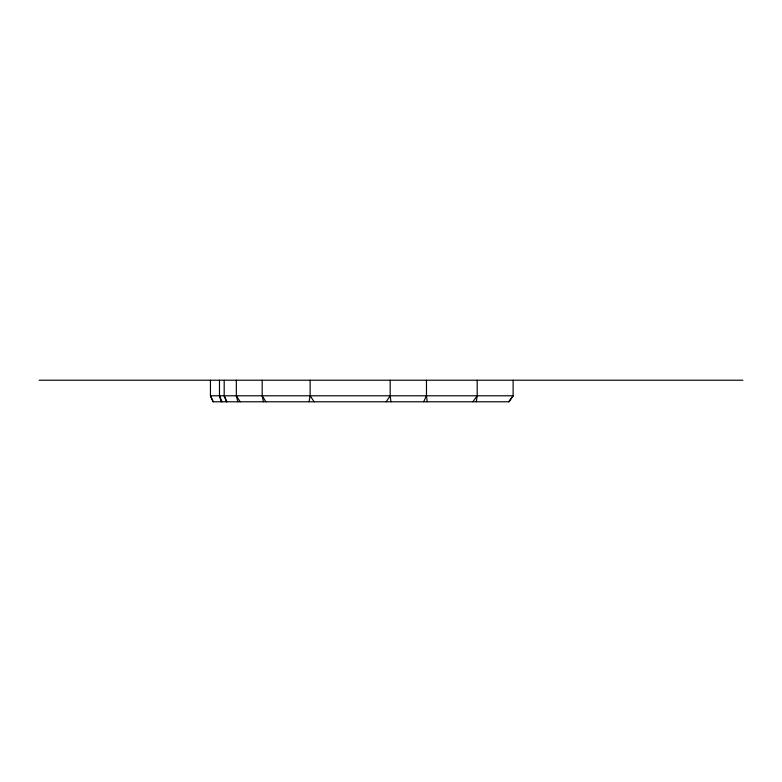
<?xml version="1.0" encoding="UTF-8"?>
<svg xmlns="http://www.w3.org/2000/svg" width="782" height="782" viewBox="0 0 782 782"><rect width="100%" height="100%" fill="white"/><g stroke="black" fill="none" stroke-linecap="round" stroke-linejoin="round"><path stroke-width="1.17" d="M476.316 401.782L477.196 395.79L477.196 380.218M309.037 401.782L310.141 395.79L310.141 380.218M423.629 401.782L426.473 395.79L426.473 380.218M386.181 401.782L390.179 395.79L390.179 380.218M472.866 401.782L477.196 395.79M508.632 401.782L513.119 395.79L513.119 380.218M39.1 380.218L742.9 380.218M310.141 395.79L314.139 401.782M236.34 380.218L236.34 395.79L240.211 401.782M262.185 380.218L262.185 395.79L265.88 401.782M213.271 401.782L210.446 395.79L210.446 380.218M224.19 380.218L224.19 395.79L226.907 401.782M219.478 380.218L219.478 395.79L222.059 401.782M224.19 395.79L226.536 401.782M219.478 395.79L221.179 401.782M236.34 395.79L237.845 401.782M262.185 395.79L263.466 401.782M390.179 395.79L390.971 401.782M426.473 395.79L427.207 401.782M513.119 395.79L509.102 401.782L213.056 401.782L210.446 395.79L513.119 395.79"/></g></svg>
